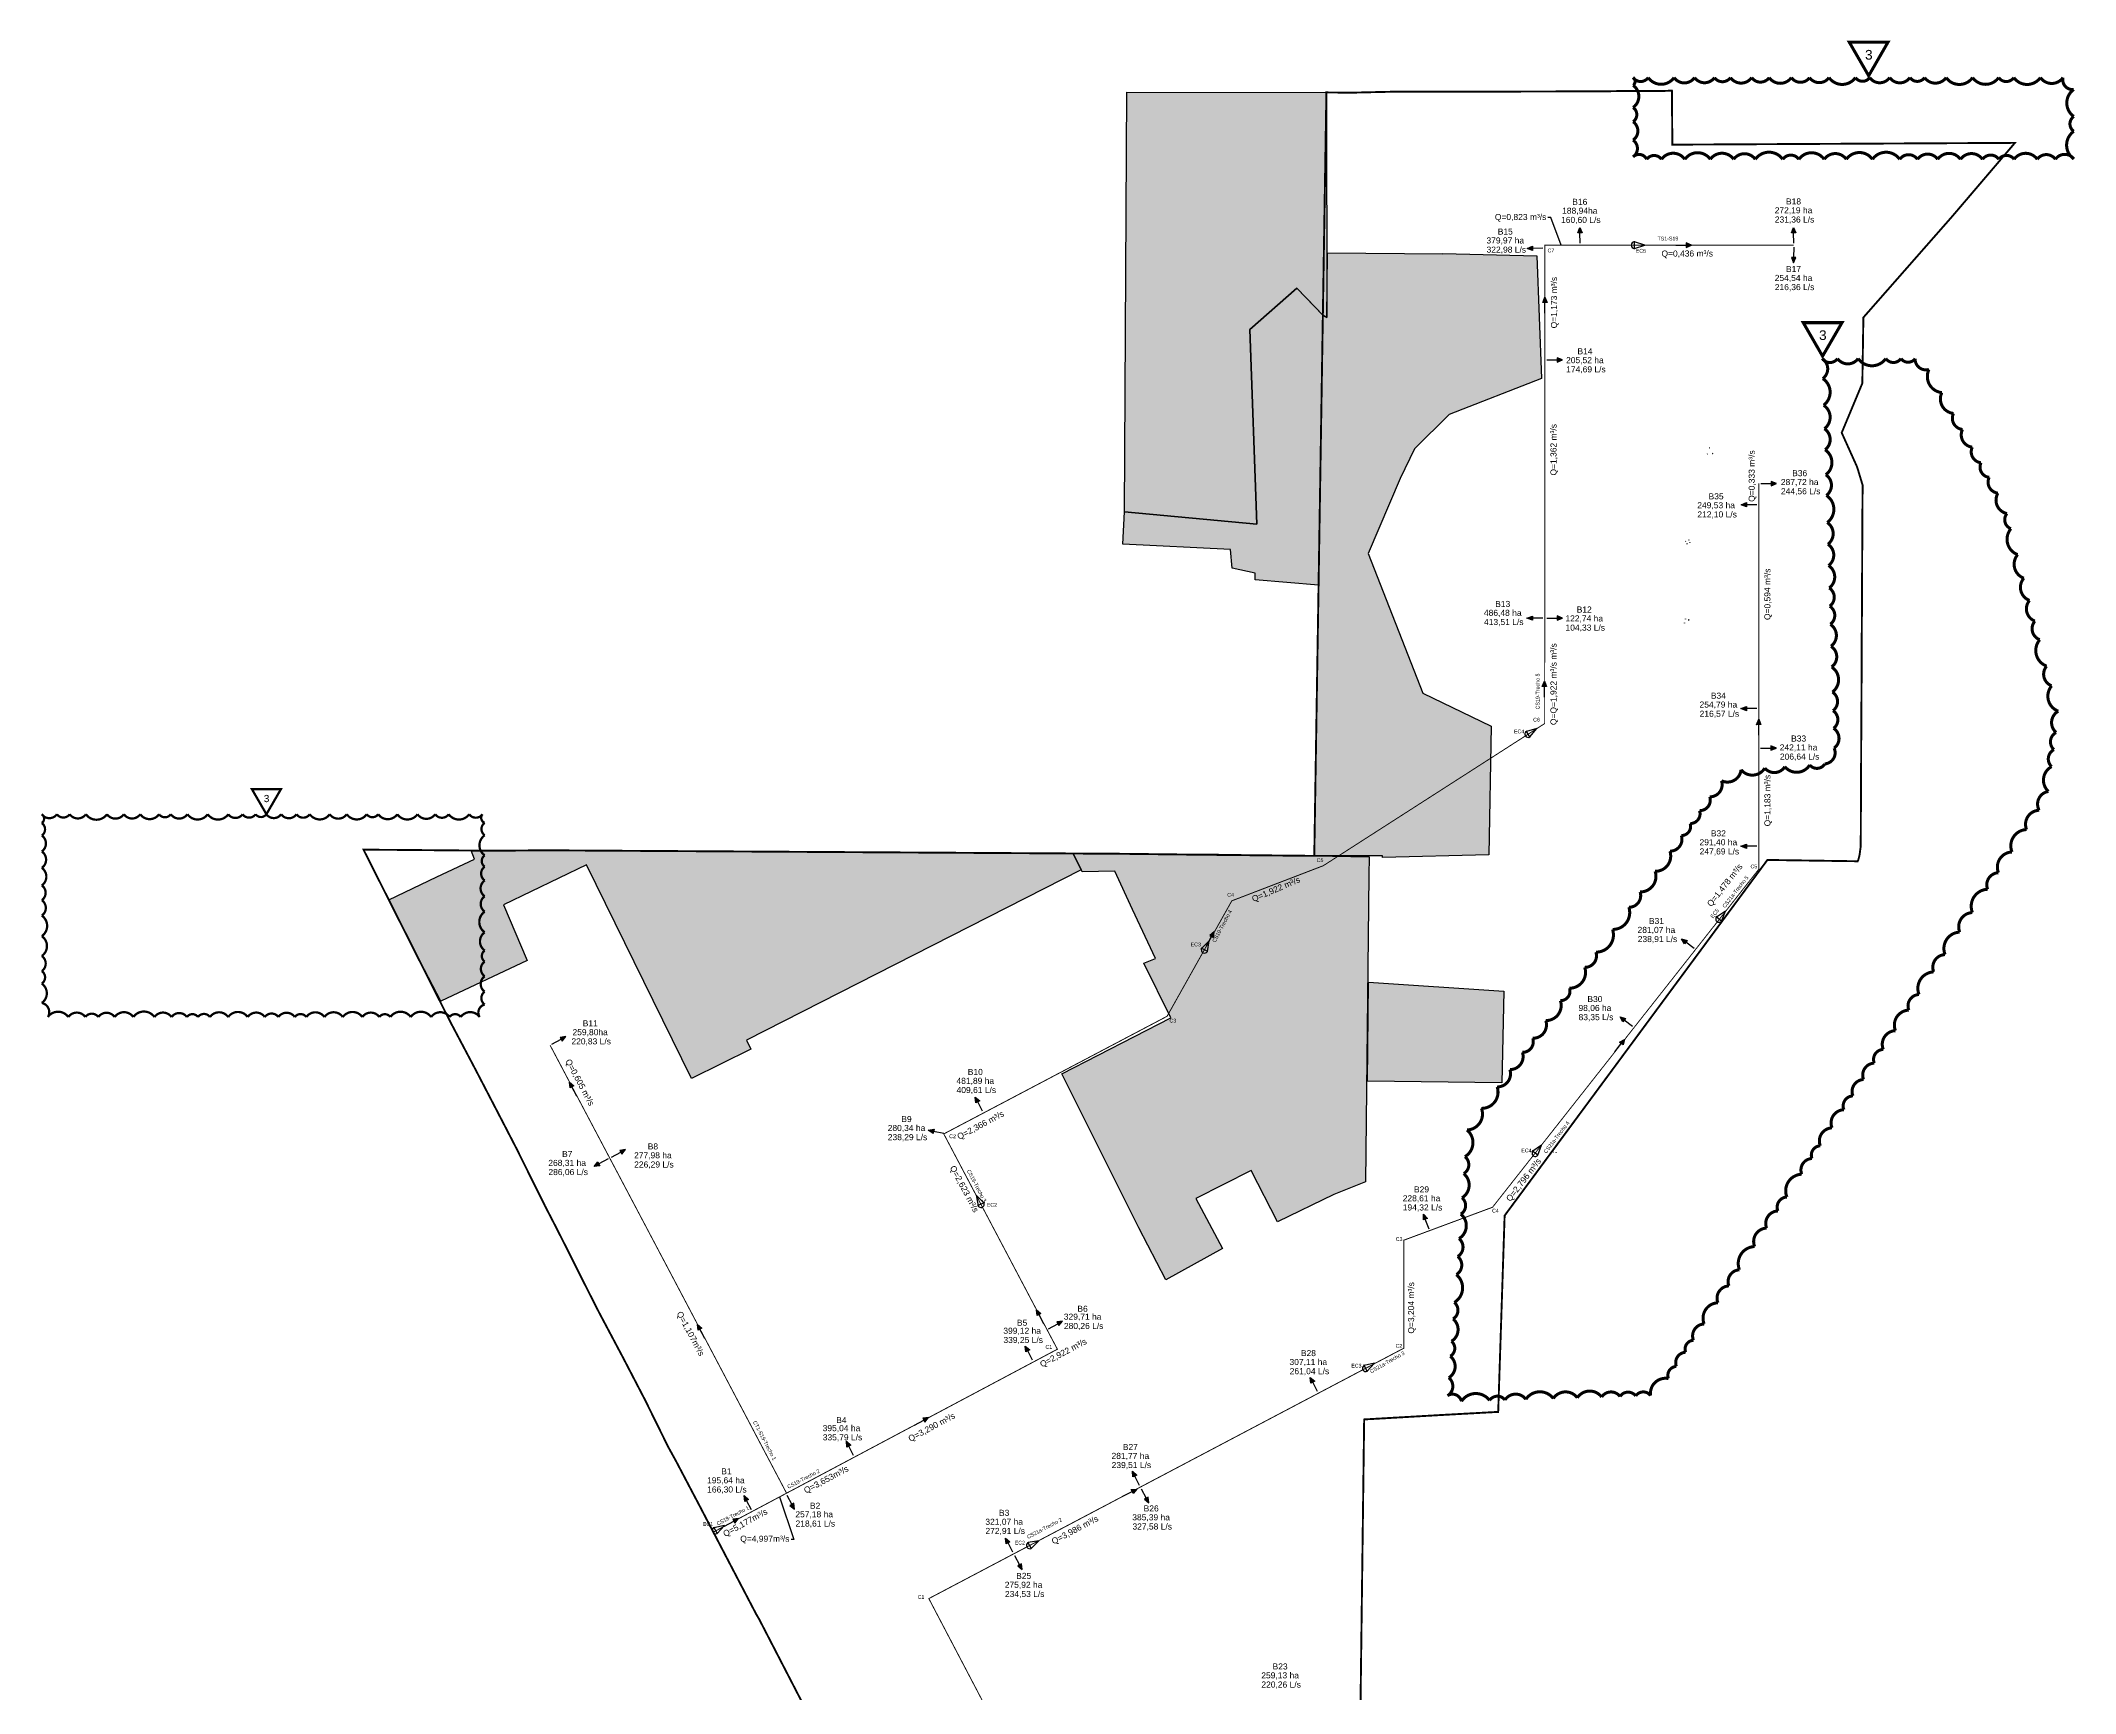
# Model space of a CAD drawing. Header units: metres. Extents: x 624929 to 646424, y 8301312 to 8337510.
# Drawn here: x 624929 to 646424, y 8320047 to 8337510 of the extents above; entities that cross this region are included whole.
import ezdxf
from ezdxf.enums import TextEntityAlignment as Align

# ---------------------------------------------------------------- set-up
doc = ezdxf.new("R2010")
doc.units = ezdxf.units.M
doc.linetypes.add('DASHED2', pattern=[0.375, 0.25, -0.125])
for name, color, linetype in [('DIVERSOS-Comedouro', 29, 'Continuous'), ('FORMATO-SELO_TEXTO_2', 2, 'Continuous'), ('H-CANAL', 90, 'Continuous'), ('H-ETAPA 3', 30, 'DASHED2'), ('NOVA RESERVA LEGAL PROPOSTA (5.340 ha)', 94, 'Continuous'), ('REVISÃO', 221, 'Continuous'), ('XREF-CANAIS$0$H-CANAL', 90, 'Continuous'), ('XREF-CANAIS$0$H-COMPORTAS', 1, 'Continuous'), ('XREF-CANAIS$0$H-TEXTO - VAZÃO', 3, 'Continuous'), ('XREF-CANAIS$0$H-TOMADA-DAGUA', 240, 'Continuous'), ('XREF-CANAIS$0$H-TRECHOS CANAL', 7, 'Continuous'), ('XREF-CANAIS$0$sentido', 4, 'Continuous')]:
    doc.layers.add(name, color=color, linetype=linetype)
doc.styles.add('ARIAL', font='arial.ttf', dxfattribs={"height": 80})
doc.styles.get("Standard").update_dxf_attribs({"font": 'simplex.shx'})
doc.styles.add('XREF-CANAIS$0$ARIAL', font='arial.ttf', dxfattribs={"height": 80})
doc.styles.add('XREF-CANAIS$0$Standard', font='txt')
doc.dimstyles.new('XREF-CANAIS$0$Standard', dxfattribs={"dimtxt": 0.18, "dimasz": 0.18, "dimexe": 0.18, "dimexo": 0.0625, "dimgap": 0.09, "dimtad": 0, "dimtih": 1, "dimtoh": 1, "dimdec": 4, "dimzin": 0, "dimdsep": 46, "dimtxsty": 'XREF-CANAIS$0$Standard', "dimcen": 0.09, "dimadec": 0, "dimazin": 0, "dimtfac": 1, "dimtdec": 4, "dimtofl": 0, "dimtmove": 0, "dimatfit": 3, "dimfxl": 1, "dimtolj": 1, "dimtzin": 0, "dimarcsym": 0})

# ---------------------------------------------------------------- blocks, each defined once
blk = doc.blocks.new('XREF-CANAIS$0$TOMADA-DAGUA')
at = {"layer": 'XREF-CANAIS$0$H-TOMADA-DAGUA'}
blk.add_hatch(color=256, dxfattribs=at).paths.add_polyline_path([(2, 168), (25, 111), (2, 111), (-20, 111)])
for p, q in [((0, 163), (0, 163)), ((3, 0), (2, 111))]:
    blk.add_line(p, q, dxfattribs=at)
blk.add_lwpolyline([(2, 168), (25, 111), (2, 111), (-20, 111), (2, 168)], dxfattribs=at)
blk = doc.blocks.new('XREF-CANAIS$0$sentido escoamento')
at = {"layer": 'XREF-CANAIS$0$sentido'}
blk.add_hatch(color=256, dxfattribs=at).paths.add_polyline_path([(0, 0), (46, -40), (25, -50), (5, -61)])
at = {"layer": 'XREF-CANAIS$0$H-TOMADA-DAGUA'}
blk.add_line((2, -4), (2, -4), dxfattribs=at)
at = {"layer": 'XREF-CANAIS$0$sentido'}
blk.add_line((75, -150), (25, -50), dxfattribs=at)
blk.add_lwpolyline([(0, 0), (46, -40), (25, -50), (5, -61), (0, 0)], dxfattribs=at)
blk = doc.blocks.new('XREF-CANAIS$0$COMPORT')
at = {"layer": 'XREF-CANAIS$0$H-COMPORTAS'}
for p, q in [((-64, 69), (-281, 0)), ((-281, 0), (-64, -68)), ((-64, 82), (-64, -82))]:
    blk.add_line(p, q, dxfattribs=at)
blk.add_arc((-64, 0), 68.4, 270, 90, dxfattribs=at)
blk = doc.blocks.new('XREF-CANAIS$0$COMPORTA')
at = {"rotation": 224.5992067914307}
blk.add_blockref('XREF-CANAIS$0$COMPORT', (-199, -195), dxfattribs=at)

msp = doc.modelspace()

# ---------------------------------------------------------------- hatches: boundary and pattern name
at = {"layer": 'NOVA RESERVA LEGAL PROPOSTA (5.340 ha)'}
h = msp.add_hatch(color=256, dxfattribs=at)
h.dxf.hatch_style = 1
h.paths.add_polyline_path([(638384, 8328896), (638413, 8330755), (638429, 8331755), (637761, 8331813), (637761, 8331884), (637516, 8331935), (637499, 8332134), (636360, 8332191), (636378, 8332533), (637778, 8332402), (637704, 8334458), (638200, 8334896), (638398, 8334689), (638474, 8334608), (638475, 8334607), (638515, 8334586), (638522, 8335261), (638522, 8335267), (639743, 8335257), (639743, 8335261), (640734, 8335238), (640785, 8333939), (639808, 8333560), (639443, 8333196), (639292, 8332884), (638954, 8332092), (639532, 8330615), (640253, 8330268), (640227, 8328907), (639105, 8328880), (639105, 8328897), (639024, 8328897)])
h.paths.add_polyline_path([(636817, 8324417), (636529, 8324966), (636530, 8324967), (635717, 8326593), (636867, 8327185), (636583, 8327761), (636708, 8327812), (636463, 8328330), (636278, 8328734), (635932, 8328727), (635838, 8328921), (636532, 8328915), (636802, 8328918), (637372, 8328913), (637851, 8328908), (638004, 8328900), (638015, 8328900), (638384, 8328896), (638964, 8328886), (638962, 8328687), (638925, 8325451), (638592, 8325319), (637997, 8325028), (637716, 8325573), (637134, 8325275), (637414, 8324747)])
h.paths.add_polyline_path([(640365, 8326499), (638947, 8326517), (638957, 8327562), (640387, 8327465)])
h.paths.add_polyline_path([(630918, 8309418), (630747, 8309422), (630672, 8309425), (630672, 8309425), (630603, 8309425), (630557, 8309420), (630557, 8309425), (630510, 8309423), (630397, 8309425), (630349, 8312130), (631479, 8312163), (631479, 8311973), (631499, 8311963), (631809, 8311977), (631926, 8311655), (632185, 8311741), (632237, 8311450), (633000, 8311206), (633454, 8311057), (633785, 8309377), (632944, 8309395), (632000, 8309385), (631042, 8309420), (631000, 8309421)])
h.paths.add_polyline_path([(637778, 8332402), (636378, 8332533), (636405, 8336966), (638512, 8336963), (638515, 8334586), (638474, 8334608), (638200, 8334896), (637704, 8334458)])
h.paths.add_polyline_path([(635838, 8328921), (635921, 8328750), (632385, 8326947), (632433, 8326853), (631806, 8326542), (630697, 8328803), (630696, 8328803), (629820, 8328380), (630067, 8327792), (629156, 8327361), (628943, 8327773), (628609, 8328432), (629114, 8328674), (629514, 8328862), (629477, 8328952), (630651, 8328953), (634930, 8328927)])

# ---------------------------------------------------------------- linework, layer by layer
at = {"layer": 'DIVERSOS-Comedouro', "flags": 128}
for points in [[(642536, 8333139), (642536, 8333139), (642538, 8333143), (642537, 8333143), (642536, 8333139)], [(642536, 8333139), (642536, 8333139), (642538, 8333143), (642537, 8333143), (642536, 8333139)], [(642557, 8333207), (642557, 8333207), (642560, 8333209), (642559, 8333209), (642557, 8333207)], [(642557, 8333207), (642557, 8333207), (642560, 8333209), (642559, 8333209), (642557, 8333207)], [(642594, 8333149), (642594, 8333149), (642591, 8333150), (642591, 8333149), (642594, 8333149)], [(642594, 8333149), (642594, 8333149), (642591, 8333150), (642591, 8333149), (642594, 8333149)], [(642307, 8332222), (642309, 8332219), (642309, 8332219), (642307, 8332223), (642307, 8332222)], [(642320, 8332196), (642321, 8332192), (642322, 8332192), (642320, 8332196), (642320, 8332196)], [(642340, 8332237), (642341, 8332233), (642342, 8332234), (642340, 8332237), (642340, 8332237)], [(642351, 8332205), (642351, 8332205), (642352, 8332209), (642352, 8332209), (642351, 8332205)], [(642296, 8331355), (642296, 8331355), (642295, 8331358), (642295, 8331358), (642296, 8331355)], [(642296, 8331355), (642296, 8331355), (642295, 8331358), (642295, 8331358), (642296, 8331355)], [(642306, 8331396), (642306, 8331396), (642306, 8331401), (642305, 8331401), (642306, 8331396)], [(642306, 8331396), (642306, 8331396), (642306, 8331401), (642305, 8331401), (642306, 8331396)], [(642339, 8331389), (642339, 8331388), (642343, 8331391), (642343, 8331391), (642339, 8331389)], [(642339, 8331389), (642339, 8331388), (642343, 8331391), (642343, 8331391), (642339, 8331389)], [(640909, 8325766), (640913, 8325769), (640913, 8325770), (640908, 8325766), (640909, 8325766), (640909, 8325766)], [(640939, 8325758), (640940, 8325758), (640939, 8325762), (640939, 8325762), (640939, 8325758)]]:
    msp.add_lwpolyline(points, dxfattribs=at)
at = {"layer": 'H-CANAL', "color": 150, "const_width": 10}
msp.add_lwpolyline([(639076, 8323560), (639330, 8323694), (639330, 8324835), (640267, 8325183), (643080, 8328755), (643080, 8328755), (643080, 8332833)], dxfattribs=at)
at = {"layer": 'H-ETAPA 3', "ltscale": 10, "const_width": 20, "flags": 128}
msp.add_lwpolyline([(640395, 8325095), (643171, 8328853), (644124, 8328839), (644131, 8328852), (644144, 8328901), (644157, 8328998), (644162, 8330085), (644167, 8330940), (644168, 8331242), (644169, 8331380), (644172, 8331962), (644173, 8332182), (644175, 8332545), (644177, 8332813), (644122, 8332995), (644118, 8333007), (643956, 8333367), (644174, 8333890), (644185, 8334585), (645119, 8335648), (645786, 8336430), (642167, 8336411), (642162, 8336982), (642162, 8336982), (642035, 8336977), (641687, 8336979), (641482, 8336975), (640510, 8336972), (639193, 8336970), (639018, 8336966), (638766, 8336960), (638512, 8336963), (638384, 8328896), (637196, 8328908), (636346, 8328918), (635379, 8328924), (630712, 8328952), (630265, 8328955), (629923, 8328952), (629495, 8328952), (628612, 8328960), (628340, 8328961), (629261, 8327134), (629522, 8326640), (629831, 8326045), (629954, 8325807), (630045, 8325624), (630257, 8325197), (630339, 8325039), (630397, 8324926), (630486, 8324750), (630693, 8324338), (630788, 8324150), (630829, 8324070), (631080, 8323597), (631313, 8323149), (631559, 8322650), (631640, 8322503), (631897, 8322015), (632488, 8320884), (632516, 8320837), (632991, 8319918), (633371, 8319195), (633770, 8318443), (634112, 8317791), (634160, 8317706), (634344, 8317573), (634869, 8317379), (636111, 8316906), (636756, 8316662), (637413, 8316417), (637878, 8316245), (638821, 8315891), (638911, 8322941), (639728, 8322988), (640312, 8323020), (640327, 8323020), (640395, 8325095)], dxfattribs=at)
at = {"layer": 'NOVA RESERVA LEGAL PROPOSTA (5.340 ha)'}
for points in [[(637778, 8332402), (636378, 8332533), (636405, 8336966), (638512, 8336963), (638515, 8334586), (638474, 8334608), (638200, 8334896), (637704, 8334458)], [(638384, 8328896), (638413, 8330755), (638429, 8331755), (637761, 8331813), (637761, 8331884), (637516, 8331935), (637499, 8332134), (636360, 8332191), (636378, 8332533), (637778, 8332402), (637704, 8334458), (638200, 8334896), (638398, 8334689), (638474, 8334608), (638475, 8334607), (638515, 8334586), (638522, 8335261), (638522, 8335267), (639743, 8335257), (639743, 8335261), (640734, 8335238), (640785, 8333939), (639808, 8333560), (639443, 8333196), (639292, 8332884), (638954, 8332092), (639532, 8330615), (640253, 8330268), (640227, 8328907), (639105, 8328880), (639105, 8328897), (639024, 8328897)], [(635838, 8328921), (635921, 8328750), (632385, 8326947), (632433, 8326853), (631806, 8326542), (630697, 8328803), (630696, 8328803), (629820, 8328380), (630067, 8327792), (629156, 8327361), (628943, 8327773), (628609, 8328432), (629114, 8328674), (629514, 8328862), (629477, 8328952), (630651, 8328953), (634930, 8328927)], [(636817, 8324417), (636529, 8324966), (636530, 8324967), (635717, 8326593), (636867, 8327185), (636583, 8327761), (636708, 8327812), (636463, 8328330), (636278, 8328734), (635932, 8328727), (635838, 8328921), (636532, 8328915), (636802, 8328918), (637372, 8328913), (637851, 8328908), (638004, 8328900), (638015, 8328900), (638384, 8328896), (638964, 8328886), (638962, 8328687), (638925, 8325451), (638592, 8325319), (637997, 8325028), (637716, 8325573), (637134, 8325275), (637414, 8324747)], [(640365, 8326499), (638947, 8326517), (638957, 8327562), (640387, 8327465)]]:
    msp.add_lwpolyline(points, close=True, dxfattribs=at)
at = {"layer": 'REVISÃO'}
for points, const_width in [([(644241, 8337139), (644445, 8337494), (644036, 8337494)], 32), ([(643754, 8334176), (643959, 8334530), (643550, 8334530)], 32), ([(627314, 8329336), (627468, 8329602), (627160, 8329602)], 24)]:
    msp.add_lwpolyline(points, close=True, dxfattribs=dict(at, const_width=const_width))
for points, const_width in [([(641752, 8337120, 0.520567), (641912, 8337120, 0.520567), (642185, 8337120, 0.520567), (642402, 8337120, 0.520567), (642612, 8337120, 0.520567), (642781, 8337120, 0.520567), (643005, 8337120, 0.520567), (643190, 8337120, 0.520567), (643424, 8337120, 0.520567), (643616, 8337120, 0.520567), (643822, 8337120, 0.520567), (644101, 8337120, 0.520567), (644252, 8337120, 0.520567), (644463, 8337120, 0.520567), (644677, 8337120, 0.520567), (644832, 8337120, 0.520567), (645059, 8337120, 0.520567), (645339, 8337120, 0.520567), (645614, 8337120, 0.520567), (645775, 8337120, 0.520567), (646055, 8337120, 0.520567), (646294, 8337120, 0.520567), (646408, 8336994, 0.520567), (646408, 8336709, 0.520567), (646408, 8336552, 0.520567), (646408, 8336260, 0.520567), (646214, 8336256, 0.520567), (646022, 8336256, 0.520567), (645777, 8336256, 0.520567), (645617, 8336256, 0.520567), (645444, 8336256, 0.520567), (645211, 8336256, 0.520567), (644970, 8336256, 0.520567), (644757, 8336256, 0.520567), (644569, 8336256, 0.520567), (644281, 8336256, 0.520567), (644005, 8336256, 0.520567), (643771, 8336256, 0.520567), (643504, 8336256, 0.520567), (643333, 8336256, 0.520567), (643043, 8336256, 0.520567), (642815, 8336256, 0.520567), (642568, 8336256, 0.520567), (642299, 8336256, 0.520567), (642052, 8336256, 0.520567), (641896, 8336256, 0.520567), (641752, 8336282, 0.520567), (641752, 8336459, 0.520567), (641752, 8336653, 0.520567), (641752, 8336804, 0.520567), (641752, 8337038, 0.520567)], 32), ([(643750, 8334151, 0.520567), (643912, 8334151, 0.520567), (644129, 8334151, 0.520567), (644422, 8334151, 0.520567), (644582, 8334151, 0.520567), (644732, 8334151, 0.520567), (644878, 8334036, 0.520567), (645014, 8333791, 0.520567), (645137, 8333571, 0.520567), (645232, 8333402, 0.520567), (645336, 8333215, 0.520567), (645428, 8333050, 0.520567), (645514, 8332896, 0.520567), (645607, 8332729, 0.520567), (645702, 8332513, 0.520567), (645744, 8332353, 0.520567), (645815, 8332079, 0.520567), (645880, 8331830, 0.520567), (645940, 8331595, 0.520567), (645997, 8331377, 0.520567), (646048, 8331180, 0.520567), (646121, 8330901, 0.520567), (646174, 8330693, 0.520567), (646244, 8330425, 0.520567), (646221, 8330200, 0.520567), (646198, 8330018, 0.520567), (646174, 8329839, 0.520567), (646140, 8329577, 0.520567), (646042, 8329378, 0.520567), (645909, 8329174, 0.520567), (645755, 8328937, 0.520567), (645612, 8328718, 0.520567), (645498, 8328543, 0.520567), (645337, 8328297, 0.520567), (645203, 8328090, 0.520567), (645048, 8327853, 0.520567), (644928, 8327670, 0.520567), (644773, 8327431, 0.520567), (644665, 8327266, 0.520567), (644524, 8327049, 0.520567), (644395, 8326851, 0.520567), (644300, 8326706, 0.520567), (644187, 8326533, 0.520567), (644075, 8326360, 0.520567), (643979, 8326214, 0.520567), (643854, 8326022, 0.520567), (643730, 8325832, 0.520567), (643642, 8325698, 0.520567), (643534, 8325532, 0.520567), (643377, 8325291, 0.520567), (643282, 8325144, 0.520567), (643163, 8324963, 0.520567), (643036, 8324768, 0.520567), (642876, 8324522, 0.520567), (642765, 8324352, 0.520567), (642648, 8324174, 0.520567), (642503, 8323950, 0.520567), (642390, 8323777, 0.520567), (642308, 8323651, 0.520567), (642210, 8323501, 0.520567), (642126, 8323373, 0.520567), (641937, 8323193, 0.520567), (641780, 8323189, 0.520567), (641614, 8323184, 0.520567), (641420, 8323178, 0.520567), (641163, 8323170, 0.520567), (640909, 8323162, 0.520567), (640620, 8323154, 0.520567), (640398, 8323147, 0.520567), (640236, 8323142, 0.520567), (639939, 8323133, 0.520567), (639791, 8323192, 0.520567), (639805, 8323382, 0.520567), (639821, 8323609, 0.520567), (639833, 8323767, 0.520567), (639850, 8324003, 0.520567), (639863, 8324177, 0.520567), (639885, 8324471, 0.520567), (639899, 8324663, 0.520567), (639913, 8324852, 0.520567), (639932, 8325111, 0.520567), (639944, 8325283, 0.520567), (639963, 8325538, 0.520567), (639976, 8325718, 0.520567), (639997, 8326000, 0.520567), (640150, 8326228, 0.520567), (640316, 8326455, 0.520567), (640450, 8326638, 0.520567), (640583, 8326820, 0.520567), (640692, 8326969, 0.520567), (640830, 8327156, 0.520567), (640984, 8327366, 0.520567), (641080, 8327498, 0.520567), (641241, 8327718, 0.520567), (641359, 8327879, 0.520567), (641535, 8328119, 0.520567), (641707, 8328353, 0.520567), (641826, 8328515, 0.520567), (641985, 8328733, 0.520567), (642141, 8328946, 0.520567), (642262, 8329111, 0.520567), (642355, 8329238, 0.520567), (642454, 8329374, 0.520567), (642562, 8329520, 0.520567), (642686, 8329690, 0.520567), (642893, 8329806, 0.520567), (643144, 8329824, 0.520567), (643355, 8329839, 0.520567), (643618, 8329857, 0.520567), (643778, 8329868, 0.520567), (643876, 8330034, 0.520567), (643870, 8330244, 0.520567), (643864, 8330430, 0.520567), (643858, 8330627, 0.520567), (643850, 8330892, 0.520567), (643843, 8331111, 0.520567), (643836, 8331343, 0.520567), (643830, 8331534, 0.520567), (643824, 8331727, 0.520567), (643817, 8331964, 0.520567), (643810, 8332189, 0.520567), (643803, 8332418, 0.520567), (643794, 8332705, 0.520567), (643788, 8332923, 0.520567), (643780, 8333187, 0.520567), (643773, 8333409, 0.520567), (643765, 8333658, 0.520567), (643756, 8333939, 0.520567)], 32), ([(624941, 8329336, 0.520567), (625101, 8329336, 0.520567), (625236, 8329336, 0.520567), (625407, 8329336, 0.520567), (625630, 8329336, 0.520567), (625808, 8329336, 0.520567), (625981, 8329336, 0.520567), (626180, 8329336, 0.520567), (626304, 8329336, 0.520567), (626480, 8329336, 0.520567), (626694, 8329336, 0.520567), (626911, 8329336, 0.520567), (627062, 8329336, 0.520567), (627200, 8329336, 0.520567), (627314, 8329336, 0.520567), (627470, 8329336, 0.520567), (627632, 8329336, 0.520567), (627772, 8329336, 0.520567), (627983, 8329336, 0.520567), (628163, 8329336, 0.520567), (628374, 8329336, 0.520567), (628495, 8329336, 0.520567), (628697, 8329336, 0.520567), (628910, 8329336, 0.520567), (629097, 8329336, 0.520567), (629240, 8329336, 0.520567), (629456, 8329336, 0.520567), (629597, 8329336, 0.520567), (629620, 8329245, 0.520567), (629620, 8329114, 0.520567), (629620, 8328901, 0.520567), (629620, 8328781, 0.520567), (629620, 8328636, 0.520567), (629620, 8328469, 0.520567), (629620, 8328307, 0.520567), (629620, 8328088, 0.520567), (629620, 8327896, 0.520567), (629620, 8327779, 0.520567), (629620, 8327624, 0.520567), (629620, 8327461, 0.520567), (629620, 8327325, 0.520567), (629567, 8327193, 0.520567), (629367, 8327193, 0.520567), (629249, 8327193, 0.520567), (629054, 8327193, 0.520567), (628839, 8327193, 0.520567), (628623, 8327193, 0.520567), (628507, 8327193, 0.520567), (628327, 8327193, 0.520567), (628121, 8327193, 0.520567), (627927, 8327193, 0.520567), (627735, 8327193, 0.520567), (627614, 8327193, 0.520567), (627440, 8327193, 0.520567), (627297, 8327193, 0.520567), (627116, 8327193, 0.520567), (626910, 8327193, 0.520567), (626717, 8327193, 0.520567), (626591, 8327193, 0.520567), (626474, 8327193, 0.520567), (626312, 8327193, 0.520567), (626131, 8327193, 0.520567), (625908, 8327193, 0.520567), (625711, 8327193, 0.520567), (625538, 8327193, 0.520567), (625401, 8327193, 0.520567), (625221, 8327193, 0.520567), (625005, 8327193, 0.520567), (624941, 8327342, 0.520567), (624941, 8327546, 0.520567), (624941, 8327679, 0.520567), (624941, 8327838, 0.520567), (624941, 8328048, 0.520567), (624941, 8328265, 0.520567), (624941, 8328428, 0.520567), (624941, 8328584, 0.520567), (624941, 8328769, 0.520567), (624941, 8328943, 0.520567), (624941, 8329111, 0.520567), (624941, 8329243, 0.520567)], 24)]:
    msp.add_lwpolyline(points, format="xyb", close=True, dxfattribs=dict(at, const_width=const_width))
at = {"layer": 'XREF-CANAIS$0$H-CANAL', "color": 10, "const_width": 10}
for points in [[(632042, 8321754), (635670, 8323683), (634470, 8325958), (636829, 8327201), (637513, 8328421), (638479, 8328792), (640818, 8330294), (640820, 8335349), (643447, 8335349)], [(632809, 8322162), (631598, 8324459), (630311, 8326895)]]:
    msp.add_lwpolyline(points, dxfattribs=at)
at = {"layer": 'XREF-CANAIS$0$H-CANAL', "color": 150, "const_width": 10}
msp.add_lwpolyline([(635611, 8318571), (634312, 8321048), (639076, 8323560)], dxfattribs=at)

# ---------------------------------------------------------------- block references
at = {"layer": 'XREF-CANAIS$0$H-COMPORTAS'}
for p, xscale, yscale, zscale, rotation in [((641874, 8335349), 0.5, 0.5, 0.5, 315.4823643925241), ((640734, 8330240, 472), 0.5, 0.5, 0.5, 348.2015036804845), ((642727, 8328311), 0.4999999999999999, 0.4999999999999999, 0.4999999999999999, 6.236326150827417), ((637274, 8327998, 473), 0.4999999999999999, 0.4999999999999999, 0.4999999999999999, 17.96087298583499), ((640784, 8325839), 0.4999999999999999, 0.4999999999999999, 0.4999999999999999, 7.934297091309947), ((634814, 8325311), 0.4999999999999997, 0.4999999999999997, 0.4999999999999997, 72.77457269942444), ((639020, 8323534, 0), 0.4999999999999999, 0.4999999999999999, 0.4999999999999999, 345.1756931720361), ((632153, 8321818), 0.5, 0.5, 0.5, 344.0415103923083), ((635473, 8321659, -474), 0.5, 0.5, 0.5, 343.4099486600382)]:
    msp.add_blockref('XREF-CANAIS$0$COMPORTA', p, dxfattribs=dict(at, xscale=xscale, yscale=yscale, zscale=zscale, rotation=rotation))
at = {"layer": 'XREF-CANAIS$0$H-TOMADA-DAGUA'}
for p, rotation in [((641189, 8335369), 359.9734549848899), ((643446, 8335369), 359.9734549848899), ((640800, 8335313), 89.97345498488997), ((643061, 8332604), 89.97345498488998), ((640799, 8331405), 89.97345498488998), ((643060, 8330450, 463), 89.97345498488998), ((643060, 8328995), 89.97345498488998), ((642394, 8327914), 51.752967051381), ((641745, 8327090), 51.752967051381), ((634877, 8326196), 26.74110646837044), ((634470, 8325958), 77.20644291778245), ((630925, 8325691), 117.8030384571848), ((639594, 8324952), 20.36001352919609), ((635405, 8323566), 26.74110646837044), ((638416, 8323234), 26.74110646837044), ((633515, 8322559), 26.74110646837044), ((636536, 8322243), 26.74110646837044), ((632435, 8321985), 26.74110646837044), ((635197, 8321536), 26.74110646837044)]:
    msp.add_blockref('XREF-CANAIS$0$TOMADA-DAGUA', p, dxfattribs=dict(at, rotation=rotation))
at = {"layer": 'XREF-CANAIS$0$H-TOMADA-DAGUA', "xscale": -1}
for p, rotation in [((643446, 8335329), 180.017064294067), ((640840, 8334134), 270.0265450151101), ((643100, 8332827), 270.0265450151101), ((640840, 8331406), 270.0265450151101), ((643098, 8330032), 270.0265450151101), ((630331, 8326903), 298.8402788566156), ((630961, 8325709), 298.8402788566156), ((635579, 8323897), 298.8402788566156), ((632809, 8322140), 208.8649628899215), ((636554, 8322207), 208.4221831081513), ((635215, 8321502), 208.8649628899215)]:
    msp.add_blockref('XREF-CANAIS$0$TOMADA-DAGUA', p, dxfattribs=dict(at, rotation=rotation))
at = {"layer": 'XREF-CANAIS$0$sentido', "xscale": -1}
for p, rotation in [((642370, 8335349), 296.7788968334359), ((637327, 8328093, 474), 357.5655778598983), ((634310, 8322960), 324.5689479142604), ((632303, 8321893), 324.5689479142604)]:
    msp.add_blockref('XREF-CANAIS$0$sentido escoamento', p, dxfattribs=dict(at, rotation=rotation))
at = {"layer": 'XREF-CANAIS$0$sentido'}
for p, rotation in [((640820, 8334799), 333.2211031665641), ((640816, 8330741), 333.2211031665641), ((643080, 8330339), 333.2211031665641), ((641662, 8326957), 295.7937938221058), ((631868, 8323946), 1.278692832606928), ((636509, 8322206), 270.8507479242036)]:
    msp.add_blockref('XREF-CANAIS$0$sentido escoamento', p, dxfattribs=dict(at, rotation=rotation))
for p in [(630517, 8326506), (635451, 8324099)]:
    msp.add_blockref('XREF-CANAIS$0$sentido escoamento', p, dxfattribs=at)

# ---------------------------------------------------------------- texts
at = {"insert": (632641, 8321680), "char_height": 0.18, "attachment_point": 4}
msp.add_mtext('\\A1;', dxfattribs=at)
at = {"layer": 'FORMATO-SELO_TEXTO_2', "attachment_point": 1, "style": 'ARIAL'}
for insert, char_height, width in [((644203, 8337412), 102, 1513.42), ((643717, 8334449), 102, 1513.42), ((627286, 8329540), 76.2, 1135.06)]:
    msp.add_mtext('3', dxfattribs=dict(at, insert=insert, char_height=char_height, width=width))
at = {"layer": 'XREF-CANAIS$0$H-COMPORTAS', "color": 10, "style": 'XREF-CANAIS$0$ARIAL'}
for s, p in [('EC5', (641835, 8335290, 0)), ('EC4', (640548, 8330211)), ('EC3', (637132, 8327960, 1)), ('EC4', (640625, 8325783)), ('EC2', (634979, 8325209)), ('EC3', (638829, 8323509, 0)), ('EC1', (631979, 8321836)), ('EC2', (635274, 8321639))]:
    msp.add_text(s, height=40, dxfattribs=at).set_placement(p, align=Align.MIDDLE_CENTER)
msp.add_text('EC5', height=40, rotation=51.7795, dxfattribs=at).set_placement((642614, 8328288, -463), align=Align.MIDDLE_CENTER)
at = {"layer": 'XREF-CANAIS$0$H-TEXTO - VAZÃO', "style": 'XREF-CANAIS$0$ARIAL'}
for s, p in [('B16', (641189, 8335807)), ('B18', (643447, 8335811)), ('160,60 L/s', (641200, 8335616)), ('188,94ha', (641189, 8335713)), ('272,19 ha', (643447, 8335718)), ('231,36 L/s', (643458, 8335620)), ('379,97 ha', (640402, 8335399)), ('B15', (640402, 8335493)), ('322,98 L/s', (640413, 8335302)), ('254,54 ha', (643447, 8335003)), ('B17', (643447, 8335097)), ('216,36 L/s', (643458, 8334906)), ('205,52 ha', (641243, 8334134)), ('B14', (641244, 8334228)), ('174,69 L/s', (641254, 8334037)), ('287,72 ha', (643512, 8332846)), ('B36', (643512, 8332940)), ('249,53 ha', (642629, 8332601)), ('B35', (642629, 8332695)), ('244,56 L/s', (643523, 8332749)), ('212,10 L/s', (642640, 8332504)), ('B13', (640375, 8331558)), ('B12', (641236, 8331499)), ('486,48 ha', (640375, 8331464)), ('413,51 L/s', (640386, 8331367)), ('122,74 ha', (641236, 8331405)), ('104,33 L/s', (641247, 8331308)), ('254,79 ha', (642653, 8330495, 463)), ('B34', (642653, 8330589, 463)), ('216,57 L/s', (642664, 8330398, 463)), ('242,11 ha', (643500, 8330042)), ('B33', (643501, 8330136)), ('206,64 L/s', (643512, 8329945)), ('B32', (642653, 8329134)), ('291,40 ha', (642653, 8329040)), ('247,69 L/s', (642664, 8328943)), ('281,07 ha', (641998, 8328114)), ('B31', (641999, 8328208)), ('238,91 L/s', (642010, 8328017)), ('98,06 ha', (641349, 8327289)), ('83,35 L/s', (641360, 8327192)), ('B30', (641349, 8327383)), ('259,80ha', (630734, 8327033)), ('B11', (630735, 8327127)), ('220,83 L/s', (630745, 8326936)), ('B10', (634803, 8326613)), ('481,89 ha', (634803, 8326519)), ('409,61 L/s', (634814, 8326422)), ('B9', (634076, 8326115)), ('280,34 ha', (634076, 8326021)), ('238,29 L/s', (634087, 8325924)), ('B7', (630492, 8325746)), ('277,98 ha', (631397, 8325732)), ('B8', (631397, 8325826)), ('268,31 ha', (630491, 8325652)), ('286,06 L/s', (630502, 8325555)), ('226,29 L/s', (631408, 8325635)), ('228,61 ha', (639517, 8325278)), ('B29', (639517, 8325372)), ('194,32 L/s', (639528, 8325181)), ('B5', (635297, 8323963)), ('329,71 ha', (635937, 8324027)), ('B6', (635936, 8324111)), ('399,12 ha', (635298, 8323878)), ('339,25 L/s', (635309, 8323781)), ('280,26 L/s', (635948, 8323929)), ('307,11 ha', (638321, 8323548)), ('B28', (638322, 8323642)), ('261,04 L/s', (638333, 8323451)), ('B4', (633388, 8322934)), ('395,04 ha', (633389, 8322849)), ('335,79 L/s', (633400, 8322752)), ('281,77 ha', (636441, 8322556)), ('239,51 L/s', (636452, 8322459)), ('B27', (636441, 8322650)), ('195,64 ha', (632168, 8322298)), ('B1', (632174, 8322393)), ('166,30 L/s', (632179, 8322201)), ('B2', (633111, 8322030)), ('257,18 ha', (633101, 8321939)), ('218,61 L/s', (633113, 8321841)), ('321,07 ha', (635108, 8321860)), ('B3', (635108, 8321954)), ('385,39 ha', (636660, 8321907)), ('327,58 L/s', (636672, 8321810)), ('B26', (636661, 8322001)), ('272,91 L/s', (635119, 8321763)), ('275,92 ha', (635313, 8321194)), ('B25', (635314, 8321288)), ('234,53 L/s', (635325, 8321097)), ('B23', (638023, 8320331)), ('259,13 ha', (638023, 8320237)), ('220,26 L/s', (638034, 8320140))]:
    msp.add_text(s, height=64, dxfattribs=at).set_placement(p, align=Align.MIDDLE_CENTER)
for s, rotation, p in [('Q=0,436 m³/s', 0.1575, (642324, 8335261)), ('Q=1,173 m³/s', 90, (640916, 8334742)), ('Q=1,362 m³/s', 90, (640911, 8333187)), ('Q=0,333 m³/s', 90, (643005, 8332909)), ('Q=0,594 m³/s', 90, (643171, 8331660)), ('Q=Q=1,922 m³/s m³/s', 90, (640911, 8330710)), ('Q=1,183 m³/s', 90, (643171, 8329480)), ('Q=1,478 m³/s', 51.937, (642720, 8328587)), ('Q=1,922 m³/s', 23.215, (637979, 8328544)), ('Q=0,605 m³/s', 297.9794, (630626, 8326503)), ('Q=2,366 m³/s', 27.9958, (634858, 8326051)), ('Q=2,623 m³/s', 297.9794, (634688, 8325377)), ('Q=2,796 m³/s', 52.5727, (640595, 8325473)), ('Q=3,204 m³/s', 90, (639407, 8324120)), ('Q=1,107m³/s', 297.9794, (631796, 8323848)), ('Q=2,922 m³/s', 27.9958, (635732, 8323646)), ('Q=3,290 m³/s', 27.9958, (634341, 8322860)), ('Q=3,653m³/s', 27.9958, (633227, 8322307)), ('Q=5,177m³/s', 28.7207, (632372, 8321851)), ('Q=3,986 m³/s', 27.9958, (635855, 8321775))]:
    msp.add_text(s, height=64, rotation=rotation, dxfattribs=at).set_placement(p, align=Align.MIDDLE_CENTER)
at = {"layer": 'XREF-CANAIS$0$H-TEXTO - VAZÃO', "char_height": 64, "attachment_point": 6, "style": 'XREF-CANAIS$0$ARIAL'}
for s, insert in [('Q=0,823 m³/s', (640836, 8335638)), ('Q=4,997m³/s', (632839, 8321672))]:
    msp.add_mtext(s, dxfattribs=dict(at, insert=insert))
at = {"layer": 'XREF-CANAIS$0$H-TRECHOS CANAL', "color": 10, "style": 'XREF-CANAIS$0$ARIAL'}
for s, rotation, p in [('TS1-S19', 0.2822, (642120, 8335419)), ('CS19-Trecho 5', 90, (640744, 8330633)), ('CS19-Trecho 4', 62.0304, (637410, 8328153)), ('CS19-Trecho 3', 297.5987, (634818, 8325410, 477)), ('CT1-S19-Trecho 1', 297.7395, (632577, 8322719, -476)), ('CS19-Trecho 2', 27.5987, (632988, 8322313)), ('CS19-Trecho 1', 27.5987, (632241, 8321924))]:
    msp.add_text(s, height=40, rotation=rotation, dxfattribs=at).set_placement(p, align=Align.MIDDLE_CENTER)
for s, p in [('C7', (640884, 8335293)), ('C6', (640732, 8330335)), ('C5', (638445, 8328850)), ('C5', (643028, 8328784)), ('C4', (637500, 8328485)), ('C3', (636890, 8327155)), ('C2', (634563, 8325933)), ('C4', (640298, 8325147)), ('C3', (639280, 8324847)), ('C1', (635580, 8323707)), ('C2', (639279, 8323719)), ('C1', (634229, 8321065))]:
    msp.add_text(s, height=40, dxfattribs=at).set_placement(p, align=Align.MIDDLE_CENTER)
at = {"layer": 'XREF-CANAIS$0$H-TRECHOS CANAL', "color": 150, "style": 'XREF-CANAIS$0$ARIAL'}
for s, rotation, p in [('CS21a-Trecho 5', 52.1346, (642833, 8328516, 470)), ('CS21a-Trecho 4', 52.5727, (640943, 8325922, 470)), ('CS21a-Trecho 3', 29.5851, (639155, 8323546, 474)), ('CS21a-Trecho 2', 27.849, (635533, 8321791))]:
    msp.add_text(s, height=40, rotation=rotation, dxfattribs=at).set_placement(p, align=Align.MIDDLE_CENTER)

# ---------------------------------------------------------------- leaders
at = {"layer": 'XREF-CANAIS$0$H-TEXTO - VAZÃO', "annotation_type": 0, "has_hookline": 1, "hookline_direction": 1}
for points, text_width in [([(640994, 8335349), (640883, 8335640), (640853, 8335640)], 537), ([(632736, 8322123), (632887, 8321674), (632857, 8321674)], 512)]:
    msp.add_leader(points, dimstyle='XREF-CANAIS$0$Standard', override={"dimasz": 30}, dxfattribs=dict(at, text_width=text_width))

doc.saveas('drawing.dxf')
